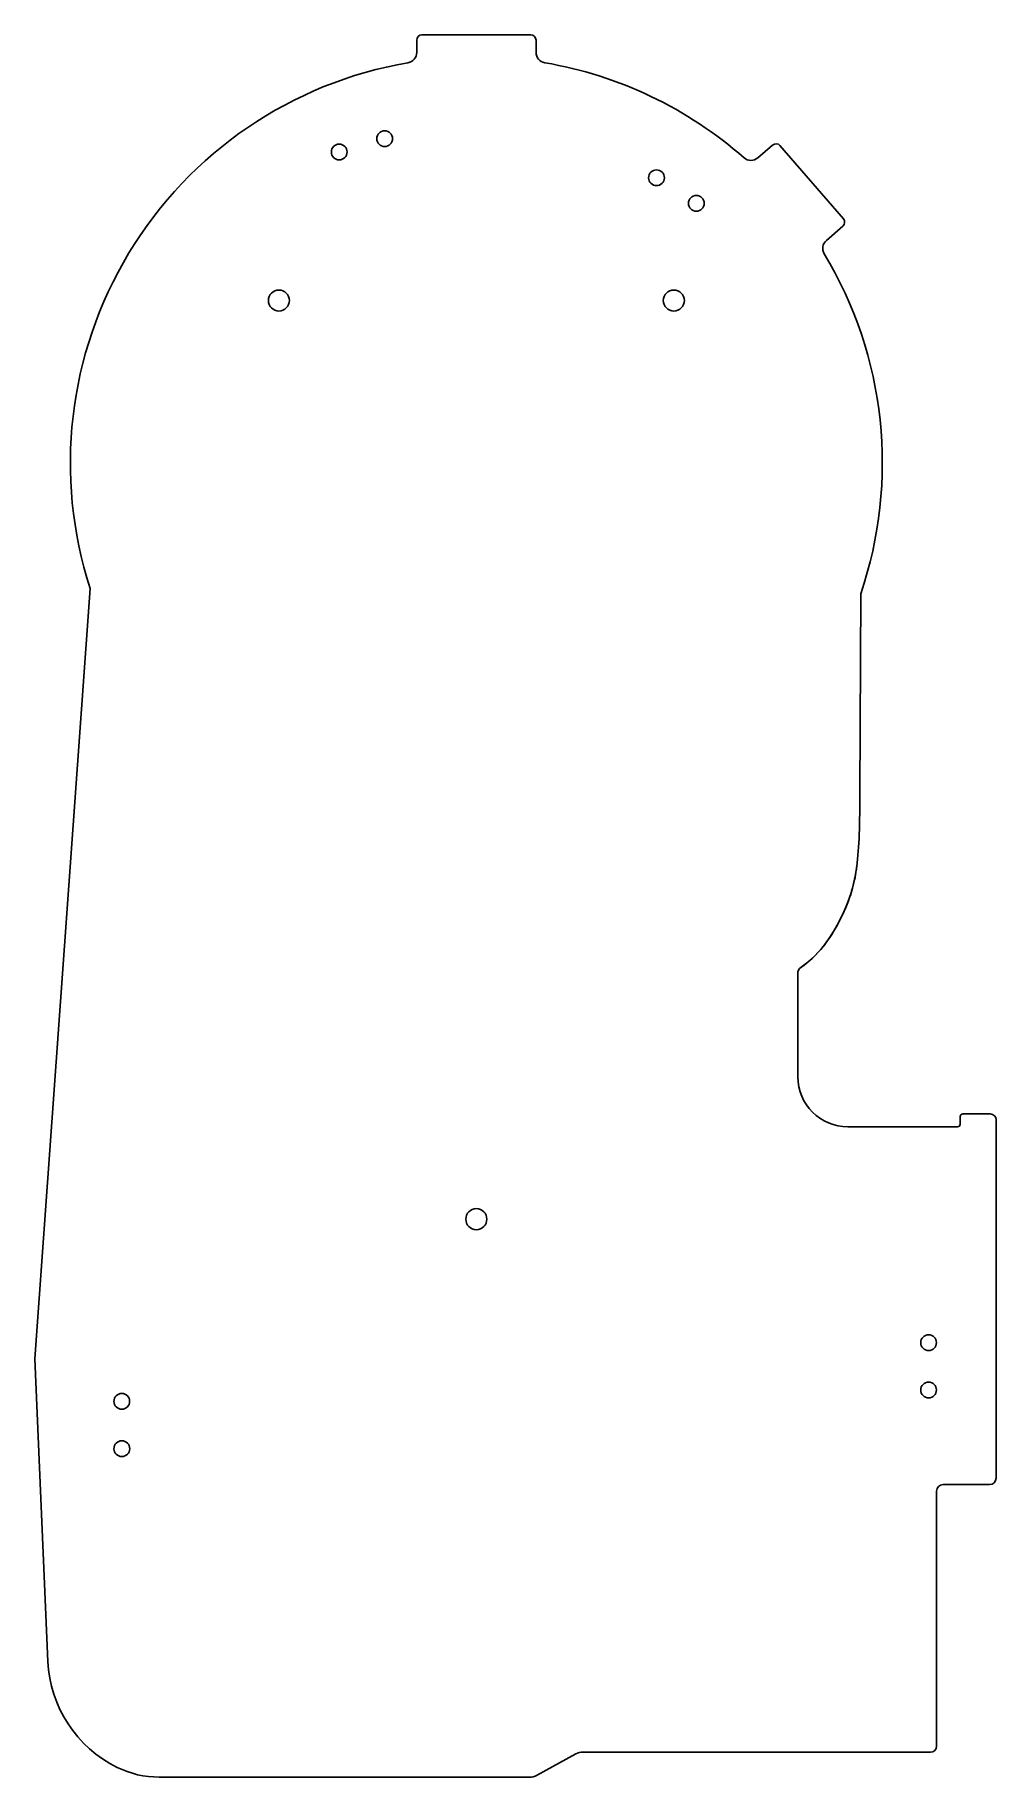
# Model space of a CAD drawing. Header units: millimetres. Extents: x -538 to -172, y -329 to 333.
import ezdxf

# ---------------------------------------------------------------- set-up
doc = ezdxf.new("R2010")
doc.units = ezdxf.units.MM
doc.layers.get('0').update_dxf_attribs({"linetype": 'CONTINUOUS'})

msp = doc.modelspace()

# ---------------------------------------------------------------- linework, layer by layer
for p, q in [((-392.69, 331.2), (-392.69, 326.54)), ((-392.69, 326.54), (-392.69, 331.2)), ((-349.31, 333.2), (-390.69, 333.2)), ((-349.31, 333.2), (-390.69, 333.2)), ((-347.31, 326.54), (-347.31, 331.2)), ((-347.31, 331.2), (-347.31, 326.54)), ((-257.34, 291.31), (-262.93, 286.46)), ((-262.93, 286.46), (-257.34, 291.31)), ((-230.42, 263.29), (-254.52, 291.1)), ((-254.52, 291.1), (-230.42, 263.29)), ((-236.87, 255.05), (-230.62, 260.47)), ((-230.62, 260.47), (-236.87, 255.05)), ((-516.87, 122.77), (-537.92, -170.1)), ((-516.87, 122.77), (-537.92, -170.1)), ((-224.1, 44.82), (-223.83, 120.67)), ((-223.83, 120.67), (-224.1, 44.82)), ((-247.7, -22.8), (-247.04, -21.66)), ((-247.7, -22.8), (-247.04, -21.66)), ((-247.7, -62.9), (-247.7, -22.8)), ((-247.7, -62.9), (-247.7, -22.8)), ((-186, -78), (-186, -80.9)), ((-186, -80.9), (-186, -78)), ((-174.55, -77), (-185, -77)), ((-185, -77), (-174.55, -77)), ((-172.3, -215.4), (-172.3, -79.25)), ((-172.3, -215.4), (-172.3, -79.25)), ((-187, -81.9), (-228.7, -81.9)), ((-228.7, -81.9), (-187, -81.9)), ((-537.92, -170.1), (-532.92, -285.1)), ((-537.92, -170.1), (-532.92, -285.1)), ((-192.5, -217.9), (-174.8, -217.9)), ((-192.5, -217.9), (-174.8, -217.9)), ((-195, -317.35), (-195, -220.4)), ((-195, -317.35), (-195, -220.4)), ((-347.07, -328.44), (-332.14, -320.27)), ((-332.14, -320.27), (-347.07, -328.44)), ((-329.5, -319.6), (-197.25, -319.6)), ((-329.5, -319.6), (-197.25, -319.6)), ((-490.61, -329.11), (-349.71, -329.11)), ((-490.61, -329.11), (-349.71, -329.11))]:
    msp.add_line(p, q)
for centre, radius in [((-422.15, 288.68), 3), ((-422.15, 288.68), 3), ((-404.88, 293.75), 3), ((-404.88, 293.75), 3), ((-301.49, 278.88), 3), ((-301.49, 278.88), 3), ((-286.35, 269.15), 3), ((-286.35, 269.15), 3), ((-445.1, 232.2), 4), ((-445.1, 232.2), 4), ((-294.9, 232.2), 4), ((-294.9, 232.2), 4), ((-370, -117), 4), ((-370, -117), 4), ((-198, -163.93), 3), ((-198, -163.93), 3), ((-504.86, -186.25), 3), ((-504.86, -186.25), 3), ((-198, -181.93), 3), ((-198, -181.93), 3), ((-504.84, -204.25), 3), ((-504.84, -204.25), 3)]:
    msp.add_circle(centre, radius)
for centre, radius, start, end in [((-390.69, 331.2), 2, 90, 180), ((-390.69, 331.2), 2, 90, 180), ((-349.31, 331.2), 2, 0, 90), ((-349.31, 331.2), 2, 0, 90), ((-396.69, 326.54), 4, -80.29998, 0), ((-396.69, 326.54), 4, 279.70002, 360), ((-343.31, 326.54), 4, 180, 260.29998), ((-343.31, 326.54), 4, 180, 260.29998), ((-370, 170.4), 154.4, 99.70002, 197.96785), ((-370, 170.4), 154.4, 99.70002, 197.96785), ((-370, 170.4), 154.4, 48.74573, 80.29998), ((-370, 170.4), 154.4, 48.74573, 80.29998), ((-256.03, 289.79), 2, 40.90909, 130.90909), ((-256.03, 289.79), 2, 40.90909, 130.90909), ((-265.55, 289.48), 4, 228.74573, 310.90909), ((-265.55, 289.48), 4, 228.74573, 310.90909), ((-231.93, 261.98), 2, -49.09091, 40.90909), ((-231.93, 261.98), 2, -49.09091, 40.90909), ((-234.25, 252.03), 4, 130.90909, 211.02057), ((-234.25, 252.03), 4, 130.90909, 211.02057), ((-370, 170.4), 154.4, -18.78944, 31.02057), ((-370, 170.4), 154.4, -18.78944, 31.02057), ((-228.7, -62.9), 19, 180, 270), ((-228.7, -62.9), 19, 180, 270), ((-185, -78), 1, 90, 180), ((-185, -78), 1, 90, 180), ((-174.55, -79.25), 2.25, 0, 90), ((-174.55, -79.25), 2.25, 0, 90), ((-187, -80.9), 1, -90, 0), ((-187, -80.9), 1, 270, 360), ((-192.5, -220.4), 2.5, 90, 180), ((-192.5, -220.4), 2.5, 90, 180), ((-174.8, -215.4), 2.5, -90, 0), ((-174.8, -215.4), 2.5, -90, 0), ((-485.79, -283.05), 47.18, 182.48955, 243.79955), ((-485.79, -283.05), 47.18, 182.48955, 243.79955), ((-197.25, -317.35), 2.25, -90, 0), ((-197.25, -317.35), 2.25, -90, 0), ((-329.5, -325.1), 5.5, 90, 118.6679), ((-329.5, -325.1), 5.5, 90, 118.6679), ((-490.61, -292.86), 36.25, 243.79955, 270), ((-490.61, -292.86), 36.25, 243.79955, 270), ((-349.71, -323.61), 5.5, 270, 298.6679), ((-349.71, -323.61), 5.5, 270, 298.6679)]:
    msp.add_arc(centre, radius, start, end)
for points, knots in [([(-225.33, 17.06), (-224.86, 20.69), (-224.58, 24.8), (-224.19, 34.36), (-224.12, 39.85), (-224.1, 44.82)], [-2.858133, -2.858133, -2.858133, -2.858133, -1.491425, -1.491425, 0, 0, 0, 0]), ([(-224.1, 44.82), (-224.12, 39.85), (-224.19, 34.36), (-224.58, 24.8), (-224.86, 20.69), (-225.33, 17.06)], [0, 0, 0, 0, 1.491425, 1.491425, 2.858133, 2.858133, 2.858133, 2.858133]), ([(-225.52, 15.71), (-226.21, 11.02), (-227.53, 5.03), (-233.08, -5.99), (-235.04, -9.29), (-239.37, -15.1), (-242.5, -18.63), (-247.04, -21.66)], [0, 0, 0, 0, 1.422936, 1.422936, 2.010598, 2.010598, 2.603396, 2.603396, 2.603396, 2.603396]), ([(-247.04, -21.66), (-242.3, -18.49), (-239.08, -14.77), (-233.99, -7.79), (-231.35, -2.96), (-227.32, 6.65), (-226.2, 11.1), (-225.52, 15.71)], [0.100104, 0.100104, 0.100104, 0.100104, 1.846285, 1.846285, 4.170638, 4.170638, 6.773564, 6.773564, 6.773564, 6.773564])]:
    msp.add_open_spline(points, degree=3, knots=knots)
for points in [[(-225.52, 15.71), (-225.45, 16.16), (-225.39, 16.61), (-225.33, 17.06)], [(-225.33, 17.06), (-225.39, 16.61), (-225.45, 16.16), (-225.52, 15.71)]]:
    msp.add_open_spline(points, degree=3)

doc.saveas('drawing.dxf')
